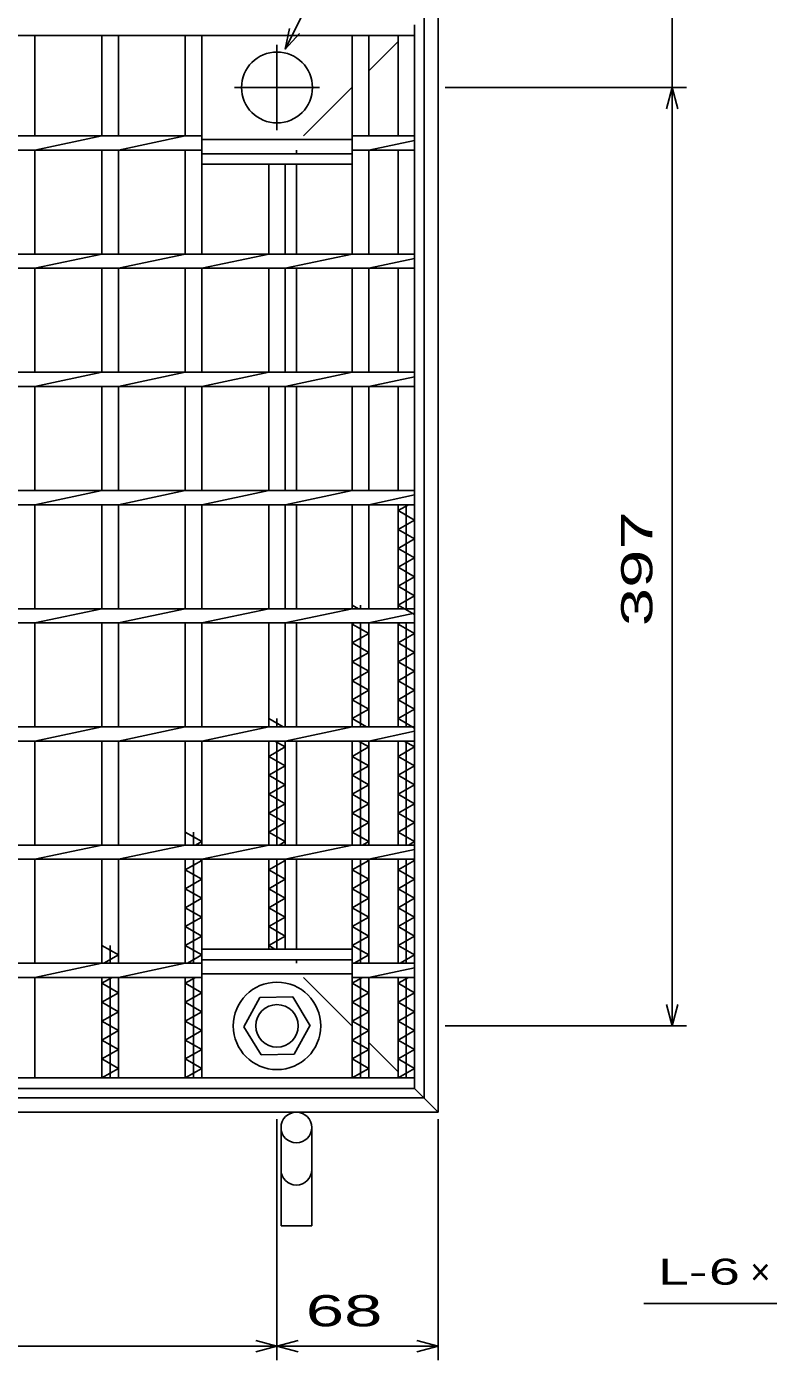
# Model space of a CAD drawing. Units: millimetres, scale not verified. Extents: x -1092 to 1039, y -770 to 632.
# Drawn here: x -449 to -135, y -251 to 313 of the extents above; entities that cross this region are included whole.
import ezdxf
from ezdxf.enums import TextEntityAlignment as Align

# ---------------------------------------------------------------- set-up
doc = ezdxf.new("R2010")
doc.units = ezdxf.units.MM
doc.header["$LTSCALE"] = 6
doc.linetypes.add('CHAIN', pattern=[18.5, 12, -1.5, 3.5, -1.5])
doc.linetypes.add('DASHED', pattern=[7.5, 6, -1.5])
for name, color, linetype, lineweight in [('16', 3, 'Continuous', 25), ('19', 6, 'Continuous', 25), ('22', 4, 'Continuous', 25)]:
    doc.layers.add(name, color=color, linetype=linetype, lineweight=lineweight)
doc.styles.add('ベクトル', font='')
doc.styles.get('ベクトル').set_extended_font_data('ベクトル')

msp = doc.modelspace()

# ---------------------------------------------------------------- linework, layer by layer
at = {"layer": '16'}
for p, q in [((-285, 314), (-285, 309.5)), ((-285, 309.5), (-735, 309.5)), ((-452.6, 309.5), (-445.6, 309.5)), ((-445.6, 267), (-445.6, 309.5)), ((-417.3, 267), (-417.3, 309.5)), ((-417.3, 309.5), (-410.3, 309.5)), ((-410.3, 267), (-410.3, 309.5)), ((-382, 267), (-382, 309.5)), ((-382, 309.5), (-375, 309.5)), ((-375, 267), (-375, 309.5)), ((-346.7, 309.5), (-339.7, 309.5)), ((-311.4, 267), (-311.4, 309.5)), ((-311.4, 309.5), (-304.4, 309.5)), ((-304.4, 267), (-304.4, 309.5)), ((-292, 267), (-292, 309.5)), ((-292, 309.5), (-285, 309.5)), ((-285, -131.5), (-285, 309.5)), ((-629.1, 267), (-375, 267)), ((-445.6, 261), (-417.3, 267)), ((-410.3, 261), (-382, 267)), ((-375, 267), (-375, 261)), ((-375, 265.5), (-311.4, 265.5)), ((-311.4, 267), (-285, 267)), ((-311.4, 267), (-311.4, 261)), ((-285, 261), (-285, 267)), ((-629.1, 261), (-375, 261)), ((-445.6, 217), (-445.6, 261)), ((-417.3, 217), (-417.3, 261)), ((-410.3, 217), (-410.3, 261)), ((-382, 217), (-382, 261)), ((-375, 217), (-375, 261)), ((-311.4, 261), (-285, 261)), ((-311.4, 217), (-311.4, 261)), ((-304.4, 261), (-285, 265.113)), ((-304.4, 217), (-304.4, 261)), ((-292, 217), (-292, 261)), ((-375, 259.5), (-311.4, 259.5)), ((-375, 255), (-375, 259.5)), ((-375, 255), (-311.4, 255)), ((-346.7, 217), (-346.7, 255)), ((-339.7, 217), (-339.7, 255)), ((-311.4, 255), (-311.4, 259.5)), ((-735, 217), (-285, 217)), ((-445.6, 211), (-417.3, 217)), ((-410.3, 211), (-382, 217)), ((-375, 211), (-346.7, 217)), ((-339.7, 211), (-311.4, 217)), ((-304.4, 211), (-285, 215.113)), ((-285, 211), (-285, 217)), ((-735, 211), (-285, 211)), ((-445.6, 167), (-445.6, 211)), ((-417.3, 167), (-417.3, 211)), ((-410.3, 167), (-410.3, 211)), ((-382, 167), (-382, 211)), ((-375, 167), (-375, 211)), ((-346.7, 167), (-346.7, 211)), ((-339.7, 167), (-339.7, 211)), ((-311.4, 167), (-311.4, 211)), ((-304.4, 167), (-304.4, 211)), ((-292, 167), (-292, 211)), ((-735, 167), (-285, 167)), ((-445.6, 161), (-417.3, 167)), ((-410.3, 161), (-382, 167)), ((-375, 161), (-346.7, 167)), ((-339.7, 161), (-311.4, 167)), ((-304.4, 161), (-285, 165.113)), ((-285, 161), (-285, 167)), ((-735, 161), (-285, 161)), ((-445.6, 117), (-445.6, 161)), ((-417.3, 117), (-417.3, 161)), ((-410.3, 117), (-410.3, 161)), ((-382, 117), (-382, 161)), ((-375, 117), (-375, 161)), ((-346.7, 117), (-346.7, 161)), ((-339.7, 117), (-339.7, 161)), ((-311.4, 117), (-311.4, 161)), ((-304.4, 117), (-304.4, 161)), ((-292, 117), (-292, 161)), ((-735, 117), (-285, 117)), ((-445.6, 111), (-417.3, 117)), ((-410.3, 111), (-382, 117)), ((-375, 111), (-346.7, 117)), ((-339.7, 111), (-311.4, 117)), ((-304.4, 111), (-285, 115.113)), ((-285, 111), (-285, 117)), ((-735, 111), (-285, 111)), ((-445.6, 67), (-445.6, 111)), ((-417.3, 67), (-417.3, 111)), ((-410.3, 67), (-410.3, 111)), ((-382, 67), (-382, 111)), ((-375, 67), (-375, 111)), ((-346.7, 67), (-346.7, 111)), ((-339.7, 67), (-339.7, 111)), ((-311.4, 67), (-311.4, 111)), ((-304.4, 67), (-304.4, 111)), ((-292, 67), (-292, 111)), ((-292, 108.5), (-287.625, 111)), ((-285, 104.5), (-292, 108.5)), ((-288.5, 67), (-288.5, 111)), ((-292, 100.5), (-285, 104.5)), ((-285, 96.5), (-292, 100.5)), ((-292, 92.5), (-285, 96.5)), ((-285, 88.5), (-292, 92.5)), ((-292, 84.5), (-285, 88.5)), ((-285, 80.5), (-292, 84.5)), ((-292, 76.5), (-285, 80.5)), ((-285, 72.5), (-292, 76.5)), ((-308.775, 67), (-311.4, 68.5)), ((-307.9, 67), (-307.9, 68.5)), ((-292, 68.5), (-285, 72.5)), ((-285, 64.5), (-292, 68.5)), ((-735, 67), (-285, 67)), ((-445.6, 61), (-417.3, 67)), ((-410.3, 61), (-382, 67)), ((-375, 61), (-346.7, 67)), ((-339.7, 61), (-311.4, 67)), ((-304.4, 61), (-285, 65.113)), ((-285, 61), (-285, 67)), ((-735, 61), (-285, 61)), ((-445.6, 17), (-445.6, 61)), ((-417.3, 17), (-417.3, 61)), ((-410.3, 17), (-410.3, 61)), ((-382, 17), (-382, 61)), ((-375, 17), (-375, 61)), ((-346.7, 17), (-346.7, 61)), ((-339.7, 17), (-339.7, 61)), ((-311.4, 17), (-311.4, 61)), ((-311.4, 60.5), (-310.525, 61)), ((-304.4, 56.5), (-311.4, 60.5)), ((-311.4, 52.5), (-304.4, 56.5)), ((-307.9, 17), (-307.9, 61)), ((-304.4, 17), (-304.4, 61)), ((-292, 17), (-292, 61)), ((-292, 60.5), (-291.125, 61)), ((-285, 56.5), (-292, 60.5)), ((-292, 52.5), (-285, 56.5)), ((-288.5, 17), (-288.5, 61)), ((-304.4, 48.5), (-311.4, 52.5)), ((-285, 48.5), (-292, 52.5)), ((-311.4, 44.5), (-304.4, 48.5)), ((-292, 44.5), (-285, 48.5)), ((-304.4, 40.5), (-311.4, 44.5)), ((-311.4, 36.5), (-304.4, 40.5)), ((-285, 40.5), (-292, 44.5)), ((-292, 36.5), (-285, 40.5)), ((-304.4, 32.5), (-311.4, 36.5)), ((-285, 32.5), (-292, 36.5)), ((-311.4, 28.5), (-304.4, 32.5)), ((-304.4, 24.5), (-311.4, 28.5)), ((-292, 28.5), (-285, 32.5)), ((-285, 24.5), (-292, 28.5)), ((-311.4, 20.5), (-304.4, 24.5)), ((-292, 20.5), (-285, 24.5)), ((-735, 17), (-285, 17)), ((-445.6, 11), (-417.3, 17)), ((-410.3, 11), (-382, 17)), ((-375, 11), (-346.7, 17)), ((-340.575, 17), (-346.7, 20.5)), ((-343.2, 17), (-343.2, 20.5)), ((-339.7, 11), (-311.4, 17)), ((-305.275, 17), (-311.4, 20.5)), ((-285, 16.5), (-292, 20.5)), ((-285, 11), (-285, 17)), ((-304.4, 11), (-285, 15.113)), ((-735, 11), (-285, 11)), ((-445.6, -33), (-445.6, 11)), ((-417.3, -33), (-417.3, 11)), ((-410.3, -33), (-410.3, 11)), ((-382, -33), (-382, 11)), ((-375, -33), (-375, 11)), ((-346.7, -33), (-346.7, 11)), ((-346.7, 4.5), (-339.7, 8.5)), ((-339.7, 8.5), (-344.075, 11)), ((-343.2, -33), (-343.2, 11)), ((-339.7, -33), (-339.7, 11)), ((-311.4, -33), (-311.4, 11)), ((-311.4, 4.5), (-304.4, 8.5)), ((-304.4, 8.5), (-308.775, 11)), ((-307.9, -33), (-307.9, 11)), ((-304.4, -33), (-304.4, 11)), ((-292, -33), (-292, 11)), ((-292, 4.5), (-285, 8.5)), ((-285, 8.5), (-289.375, 11)), ((-288.5, -33), (-288.5, 11)), ((-339.7, 0.5), (-346.7, 4.5)), ((-346.7, -3.5), (-339.7, 0.5)), ((-304.4, 0.5), (-311.4, 4.5)), ((-311.4, -3.5), (-304.4, 0.5)), ((-285, 0.5), (-292, 4.5)), ((-292, -3.5), (-285, 0.5)), ((-339.7, -7.5), (-346.7, -3.5)), ((-304.4, -7.5), (-311.4, -3.5)), ((-285, -7.5), (-292, -3.5)), ((-346.7, -11.5), (-339.7, -7.5)), ((-311.4, -11.5), (-304.4, -7.5)), ((-292, -11.5), (-285, -7.5)), ((-339.7, -15.5), (-346.7, -11.5)), ((-346.7, -19.5), (-339.7, -15.5)), ((-304.4, -15.5), (-311.4, -11.5)), ((-311.4, -19.5), (-304.4, -15.5)), ((-285, -15.5), (-292, -11.5)), ((-292, -19.5), (-285, -15.5)), ((-339.7, -23.5), (-346.7, -19.5)), ((-304.4, -23.5), (-311.4, -19.5)), ((-285, -23.5), (-292, -19.5)), ((-375, -31.5), (-382, -27.5)), ((-378.5, -33), (-378.5, -27.5)), ((-346.7, -27.5), (-339.7, -23.5)), ((-339.7, -31.5), (-346.7, -27.5)), ((-311.4, -27.5), (-304.4, -23.5)), ((-304.4, -31.5), (-311.4, -27.5)), ((-292, -27.5), (-285, -23.5)), ((-285, -31.5), (-292, -27.5)), ((-735, -33), (-285, -33)), ((-445.6, -39), (-417.3, -33)), ((-410.3, -39), (-382, -33)), ((-377.625, -33), (-375, -31.5)), ((-375, -39), (-346.7, -33)), ((-342.325, -33), (-339.7, -31.5)), ((-339.7, -39), (-311.4, -33)), ((-307.025, -33), (-304.4, -31.5)), ((-287.625, -33), (-285, -31.5)), ((-285, -39), (-285, -33)), ((-735, -39), (-285, -39)), ((-445.6, -83), (-445.6, -39)), ((-417.3, -83), (-417.3, -39)), ((-410.3, -83), (-410.3, -39)), ((-382, -83), (-382, -39)), ((-378.5, -83), (-378.5, -39)), ((-375, -39.5), (-375.875, -39)), ((-375, -83), (-375, -39)), ((-346.7, -77), (-346.7, -39)), ((-343.2, -77), (-343.2, -39)), ((-339.7, -39.5), (-340.575, -39)), ((-339.7, -77), (-339.7, -39)), ((-311.4, -83), (-311.4, -39)), ((-307.9, -83), (-307.9, -39)), ((-304.4, -39.5), (-305.275, -39)), ((-304.4, -39), (-285, -34.887)), ((-304.4, -83), (-304.4, -39)), ((-292, -83), (-292, -39)), ((-288.5, -83), (-288.5, -39)), ((-285, -39.5), (-285.875, -39)), ((-382, -43.5), (-375, -39.5)), ((-375, -47.5), (-382, -43.5)), ((-346.7, -43.5), (-339.7, -39.5)), ((-339.7, -47.5), (-346.7, -43.5)), ((-311.4, -43.5), (-304.4, -39.5)), ((-304.4, -47.5), (-311.4, -43.5)), ((-292, -43.5), (-285, -39.5)), ((-285, -47.5), (-292, -43.5)), ((-382, -51.5), (-375, -47.5)), ((-346.7, -51.5), (-339.7, -47.5)), ((-311.4, -51.5), (-304.4, -47.5)), ((-292, -51.5), (-285, -47.5)), ((-375, -55.5), (-382, -51.5)), ((-382, -59.5), (-375, -55.5)), ((-339.7, -55.5), (-346.7, -51.5)), ((-346.7, -59.5), (-339.7, -55.5)), ((-304.4, -55.5), (-311.4, -51.5)), ((-311.4, -59.5), (-304.4, -55.5)), ((-285, -55.5), (-292, -51.5)), ((-292, -59.5), (-285, -55.5)), ((-375, -63.5), (-382, -59.5)), ((-339.7, -63.5), (-346.7, -59.5)), ((-304.4, -63.5), (-311.4, -59.5)), ((-285, -63.5), (-292, -59.5)), ((-382, -67.5), (-375, -63.5)), ((-375, -71.5), (-382, -67.5)), ((-346.7, -67.5), (-339.7, -63.5)), ((-339.7, -71.5), (-346.7, -67.5)), ((-311.4, -67.5), (-304.4, -63.5)), ((-304.4, -71.5), (-311.4, -67.5)), ((-292, -67.5), (-285, -63.5)), ((-285, -71.5), (-292, -67.5)), ((-382, -75.5), (-375, -71.5)), ((-346.7, -75.5), (-339.7, -71.5)), ((-311.4, -75.5), (-304.4, -71.5)), ((-292, -75.5), (-285, -71.5)), ((-410.3, -79.5), (-417.3, -75.5)), ((-413.8, -83), (-413.8, -75.5)), ((-375, -79.5), (-382, -75.5)), ((-375, -77), (-311.4, -77)), ((-375, -81.5), (-375, -77)), ((-344.075, -77), (-346.7, -75.5)), ((-304.4, -79.5), (-311.4, -75.5)), ((-311.4, -81.5), (-311.4, -77)), ((-285, -79.5), (-292, -75.5)), ((-629.1, -83), (-375, -83)), ((-445.6, -89), (-417.3, -83)), ((-416.425, -83), (-410.3, -79.5)), ((-410.3, -89), (-382, -83)), ((-381.125, -83), (-375, -79.5)), ((-375, -81.5), (-311.4, -81.5)), ((-375, -83), (-375, -89)), ((-311.4, -83), (-285, -83)), ((-311.4, -83), (-311.4, -89)), ((-310.525, -83), (-304.4, -79.5)), ((-291.125, -83), (-285, -79.5)), ((-285, -89), (-285, -83)), ((-629.1, -89), (-375, -89)), ((-445.6, -131.5), (-445.6, -89)), ((-417.3, -131.5), (-417.3, -89)), ((-417.3, -91.5), (-412.925, -89)), ((-413.8, -131.5), (-413.8, -89)), ((-410.3, -131.5), (-410.3, -89)), ((-382, -131.5), (-382, -89)), ((-382, -91.5), (-377.625, -89)), ((-378.5, -131.5), (-378.5, -89)), ((-375, -87.5), (-311.4, -87.5)), ((-375, -131.5), (-375, -89)), ((-311.4, -89), (-285, -89)), ((-311.4, -131.5), (-311.4, -89)), ((-311.4, -91.5), (-307.025, -89)), ((-307.9, -131.5), (-307.9, -89)), ((-304.4, -89), (-285, -84.887)), ((-304.4, -131.5), (-304.4, -89)), ((-292, -131.5), (-292, -89)), ((-292, -91.5), (-287.625, -89)), ((-288.5, -131.5), (-288.5, -89)), ((-410.3, -95.5), (-417.3, -91.5)), ((-417.3, -99.5), (-410.3, -95.5)), ((-375, -95.5), (-382, -91.5)), ((-382, -99.5), (-375, -95.5)), ((-304.4, -95.5), (-311.4, -91.5)), ((-311.4, -99.5), (-304.4, -95.5)), ((-285, -95.5), (-292, -91.5)), ((-292, -99.5), (-285, -95.5)), ((-410.3, -103.5), (-417.3, -99.5)), ((-375, -103.5), (-382, -99.5)), ((-357.196, -109.842), (-350.494, -97.55)), ((-336.498, -97.208), (-350.494, -97.55)), ((-329.2, -109.5), (-336.498, -97.208)), ((-304.4, -103.5), (-311.4, -99.5)), ((-285, -103.5), (-292, -99.5)), ((-417.3, -107.5), (-410.3, -103.5)), ((-382, -107.5), (-375, -103.5)), ((-311.4, -107.5), (-304.4, -103.5)), ((-292, -107.5), (-285, -103.5)), ((-410.3, -111.5), (-417.3, -107.5)), ((-417.3, -115.5), (-410.3, -111.5)), ((-375, -111.5), (-382, -107.5)), ((-382, -115.5), (-375, -111.5)), ((-357.196, -109.842), (-349.902, -121.792)), ((-335.906, -121.45), (-329.204, -109.158)), ((-304.4, -111.5), (-311.4, -107.5)), ((-311.4, -115.5), (-304.4, -111.5)), ((-285, -111.5), (-292, -107.5)), ((-292, -115.5), (-285, -111.5)), ((-410.3, -119.5), (-417.3, -115.5)), ((-375, -119.5), (-382, -115.5)), ((-304.4, -119.5), (-311.4, -115.5)), ((-285, -119.5), (-292, -115.5)), ((-417.3, -123.5), (-410.3, -119.5)), ((-410.3, -127.5), (-417.3, -123.5)), ((-382, -123.5), (-375, -119.5)), ((-375, -127.5), (-382, -123.5)), ((-349.902, -121.792), (-335.906, -121.45)), ((-311.4, -123.5), (-304.4, -119.5)), ((-304.4, -127.5), (-311.4, -123.5)), ((-292, -123.5), (-285, -119.5)), ((-285, -127.5), (-292, -123.5)), ((-417.3, -131.5), (-410.3, -127.5)), ((-382, -131.5), (-375, -127.5)), ((-311.4, -131.5), (-304.4, -127.5)), ((-292, -131.5), (-285, -127.5)), ((-735, -131.5), (-285, -131.5)), ((-452.6, -131.5), (-445.6, -131.5)), ((-417.3, -131.5), (-410.3, -131.5)), ((-382, -131.5), (-375, -131.5)), ((-346.7, -131.5), (-339.7, -131.5)), ((-311.4, -131.5), (-304.4, -131.5)), ((-292, -131.5), (-285, -131.5)), ((-285, -131.5), (-285, -136)), ((-285, -136), (-735, -136))]:
    msp.add_line(p, q, dxfattribs=at)
at = {"layer": '16', "linetype": 'CHAIN'}
for p, q in [((-343.2, 269.5), (-343.2, 305.5)), ((-361.2, 287.5), (-325.2, 287.5))]:
    msp.add_line(p, q, dxfattribs=at)
at = {"layer": '16'}
for radius in [18.5, 9]:
    msp.add_circle((-343.2, -109.5), radius, dxfattribs=at)
for start, end in [(90, 270), (270, 90)]:
    msp.add_arc((-343.2, 287.5), 15, start, end, dxfattribs=at)
at = {"layer": '19'}
for p, q in [((-275, -146), (-275, 324)), ((-281, -140), (-281, 318)), ((-335, 217), (-335, 255)), ((-335, 167), (-335, 211)), ((-335, 117), (-335, 161)), ((-335, 67), (-335, 111)), ((-335, 17), (-335, 61)), ((-335, -33), (-335, 11)), ((-335, -77), (-335, -39)), ((-739, -140), (-281, -140)), ((-745, -146), (-275, -146)), ((-341.5, -152.5), (-341.5, -194.12)), ((-328.5, -194.12), (-328.5, -152.5)), ((-341.5, -194.12), (-328.5, -194.12))]:
    msp.add_line(p, q, dxfattribs=at)
at = {"layer": '19', "linetype": 'DASHED'}
for p, q in [((-304.4, 294.6), (-292, 307)), ((-332, 267), (-311.4, 287.6)), ((-335, 259.5), (-335, 261)), ((-335, -83), (-335, -81.5)), ((-311.4, -109.6), (-332, -89)), ((-292, -129), (-304.4, -116.6)), ((-275, -146), (-285, -136))]:
    msp.add_line(p, q, dxfattribs=at)
at = {"layer": '19'}
msp.add_circle((-335, -152.5), 6.5, dxfattribs=at)
msp.add_arc((-335, -170.34), 6.5, 180, 0, dxfattribs=at)
at = {"layer": '22'}
for p, q in [((-339.7, 303.7), (-291.7, 399.7)), ((-176, 287.5), (-176, 324)), ((-339.7, 303.7), (-337.9, 312.46)), ((-339.7, 303.7), (-333.7, 310.3)), ((-272, 287.5), (-170, 287.5)), ((-178.4, 278.5), (-176, 287.5)), ((-173.6, 278.5), (-176, 287.5)), ((-176, -109.5), (-176, 287.5)), ((-176, -109.5), (-178.4, -100.5)), ((-176, -109.5), (-173.6, -100.5)), ((-272, -109.5), (-170, -109.5)), ((-343.2, -251), (-343.2, -149)), ((-275, -251), (-275, -149)), ((-188, -227), (-68, -227)), ((-343.2, -245), (-352.2, -242.6)), ((-343.2, -245), (-334.2, -242.6)), ((-275, -245), (-284, -242.6)), ((-660.9, -245), (-343.2, -245)), ((-352.2, -247.4), (-343.2, -245)), ((-334.2, -247.4), (-343.2, -245)), ((-343.2, -245), (-275, -245)), ((-284, -247.4), (-275, -245))]:
    msp.add_line(p, q, dxfattribs=at)

# ---------------------------------------------------------------- texts
at = {"layer": '22', "color": 2, "style": 'ベクトル', "width": 1.65}
msp.add_text(' 397 ', height=13.2, rotation=90, dxfattribs=at).set_placement((-191, 51.5), align=Align.MIDDLE_LEFT)
at = {"layer": '22', "color": 2, "style": 'ベクトル'}
for s, height, width, p in [('L-', 11, 1.6, (-182, -213.5)), (' 6 ', 11, 1.6, (-167, -213.5)), (' 68 ', 13.2, 1.65, (-339.1, -230))]:
    msp.add_text(s, height=height, dxfattribs=dict(at, width=width)).set_placement(p, align=Align.MIDDLE_LEFT)
msp.add_text('×', height=11, dxfattribs=at).set_placement((-143, -213.5), align=Align.MIDDLE_LEFT)

doc.saveas('drawing.dxf')
